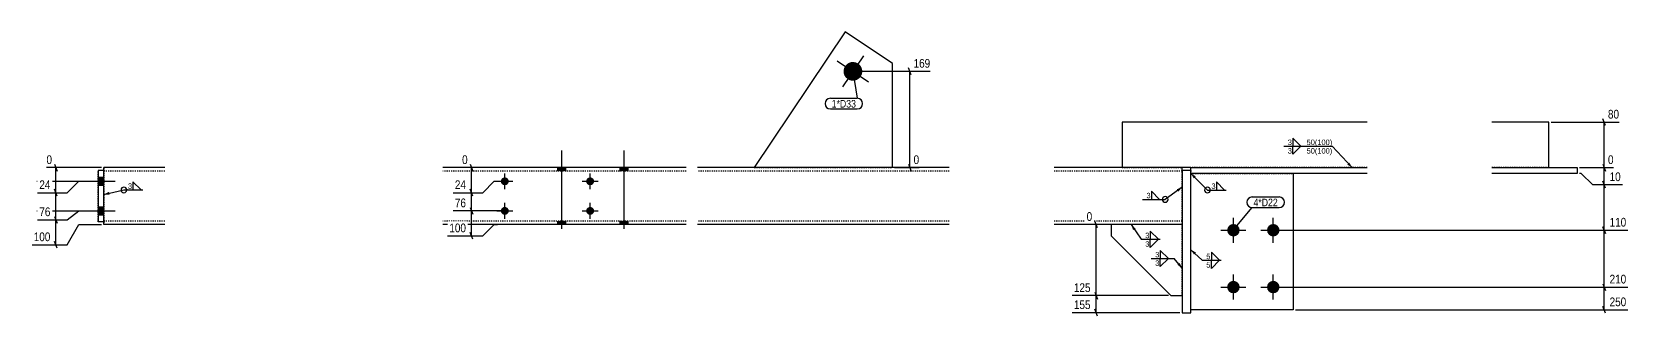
# Model space of a CAD drawing. Header units: millimetres. Extents: x 17 to 26524, y 3 to 509.
# Drawn here: x 13954 to 16760, y 10 to 509 of the extents above; entities that cross this region are included whole.
import ezdxf

# ---------------------------------------------------------------- set-up
doc = ezdxf.new("R2010")
doc.units = ezdxf.units.MM
doc.linetypes.add('DXK_LINE_DOT2', pattern=[3.9198, 1.9599, -1.9599])
for name, color, linetype in [('MÅLSÆTNING', 7, 'Continuous'), ('STÅL', 7, 'Continuous'), ('TEKST', 7, 'Continuous')]:
    doc.layers.add(name, color=color, linetype=linetype)
doc.styles.add('Arial Narrow', font='ARIALN.TTF', dxfattribs={"height": 0.2})

msp = doc.modelspace()

# ---------------------------------------------------------------- hatches: boundary and pattern name
at = {"layer": 'STÅL', "linetype": 'Continuous'}
for points in [[(15410.9, 430.8, -1), (15383.4, 449.1, -1)], [(14080.3, 239.6), (14080.3, 253.6), (14070.3, 253.6), (14070.3, 239.6)], [(14080.3, 239.6), (14080.3, 253.6), (14070.3, 253.6), (14070.3, 239.6)], [(14785.3, 253.6, -1), (14785.3, 239.6, -1)], [(14892.3, 270.6), (14878.3, 270.6), (14878.3, 264.6), (14892.3, 264.6)], [(14935.3, 253.6, -1), (14935.3, 239.6, -1)], [(15002.3, 270.6), (14988.3, 270.6), (14988.3, 264.6), (15002.3, 264.6)], [(14080.3, 187.6), (14080.3, 201.6), (14070.3, 201.6), (14070.3, 187.6)], [(14080.3, 187.6), (14080.3, 201.6), (14070.3, 201.6), (14070.3, 187.6)], [(14785.3, 201.6, -1), (14785.3, 187.6, -1)], [(14935.3, 201.6, -1), (14935.3, 187.6, -1)], [(14892.3, 176.6), (14878.3, 176.6), (14878.3, 170.6), (14892.3, 170.6)], [(15002.3, 176.6), (14988.3, 176.6), (14988.3, 170.6), (15002.3, 170.6)], [(16066, 171.6, -1), (16066, 149.6, -1)], [(16136, 171.6, -1), (16136, 149.6, -1)], [(16066, 71.6, -1), (16066, 49.6, -1)], [(16136, 71.6, -1), (16136, 49.6, -1)]]:
    msp.add_hatch(color=96, dxfattribs=at).paths.add_polyline_path(points)
at = {"layer": 'TEKST', "linetype": 'Continuous'}
for points in [[(15996.3, 251.8), (15991, 260.6), (15999.8, 255.3)], [(16269.6, 279.6), (16274.6, 270.6), (16266, 276.2)], [(14090.6, 223.2), (14080.3, 223.4), (14089.5, 228.1)], [(15966.4, 232.6), (15976, 236.4), (15969.3, 228.5)], [(15889.7, 160.9), (15886.1, 170.6), (15893.8, 163.8)], [(15996.7, 117.8), (15991, 126.4), (16000, 121.5)], [(15971.4, 103), (15976, 93.7), (15967.6, 99.8)]]:
    msp.add_hatch(color=3, dxfattribs=at).paths.add_polyline_path(points)

# ---------------------------------------------------------------- linework, layer by layer
at = {"layer": 'MÅLSÆTNING', "color": 7, "linetype": 'Continuous'}
for p, q in [((15401.2, 440), (15533.1, 440)), ((15499.4, 434), (15494.6, 446)), ((15497, 270.6), (15497, 440)), ((16624.3, 350.6), (16743.8, 350.6)), ((16719.9, 344.6), (16715.1, 356.6)), ((16717.5, 270.6), (16717.5, 350.6)), ((14076.3, 270.6), (13979.7, 270.6)), ((13993.9, 276.6), (13998.7, 264.6)), ((13996.3, 226.6), (13996.3, 270.6)), ((14771.9, 270.6), (14710.2, 270.6)), ((14724.3, 276.6), (14729.1, 264.6)), ((15470.5, 270.6), (15513.6, 270.6)), ((15494.6, 276.6), (15499.4, 264.6)), ((16674.3, 270.6), (16734.1, 270.6)), ((16674.3, 270.6), (16734.1, 270.6)), ((16677.5, 260.6), (16674.3, 260.6)), ((16677.5, 260.6), (16674.3, 260.6)), ((16697.5, 240.6), (16677.5, 260.6)), ((16697.5, 240.6), (16677.5, 260.6)), ((16715.1, 276.6), (16719.9, 264.6)), ((16715.1, 276.6), (16719.9, 264.6)), ((16717.5, 240.6), (16717.5, 270.6)), ((13964.1, 226.6), (14016.3, 226.6)), ((13964.1, 226.6), (14016.3, 226.6)), ((13998.7, 220.6), (13993.9, 232.6)), ((13998.7, 220.6), (13993.9, 232.6)), ((14016.3, 226.6), (14036.3, 246.6)), ((14016.3, 226.6), (14036.3, 246.6)), ((14036.3, 246.6), (14076.3, 246.6)), ((14036.3, 246.6), (14076.3, 246.6)), ((14746.7, 226.6), (14766.7, 246.6)), ((14746.7, 226.6), (14766.7, 246.6)), ((14766.7, 246.6), (14781.3, 246.6)), ((14766.7, 246.6), (14781.3, 246.6)), ((16749.6, 240.6), (16697.5, 240.6)), ((16749.6, 240.6), (16697.5, 240.6)), ((16719.9, 234.6), (16715.1, 246.6)), ((16719.9, 234.6), (16715.1, 246.6)), ((16717.5, 160.6), (16717.5, 240.6)), ((14724.3, 200.6), (14729.1, 188.6)), ((13964.1, 179), (14016.3, 179)), ((13993.9, 185), (13998.7, 173)), ((13996.3, 135), (13996.3, 179)), ((14016.3, 179), (14036.3, 194.6)), ((14016.3, 179), (14036.3, 194.6)), ((14016.3, 135), (14036.3, 170.6)), ((14036.3, 194.6), (14076.3, 194.6)), ((14036.3, 194.6), (14076.3, 194.6)), ((14036.3, 170.6), (14076.3, 170.6)), ((14781.3, 194.6), (14694.6, 194.6)), ((14726.7, 150.6), (14726.7, 194.6)), ((14746.7, 150.6), (14766.7, 170.6)), ((14766.7, 170.6), (14772.2, 170.6)), ((15847, 170.6), (15808, 170.6)), ((15826.9, 164.6), (15822.1, 176.6)), ((13998.7, 129), (13993.9, 141)), ((14684.8, 150.6), (14746.7, 150.6)), ((14729.1, 144.6), (14724.3, 156.6)), ((16140, 160.6), (16759.4, 160.6)), ((16140, 160.6), (16759.4, 160.6)), ((16715.1, 166.6), (16719.9, 154.6)), ((16719.9, 154.6), (16715.1, 166.6)), ((13954.4, 135), (14016.3, 135)), ((16140, 60.6), (16759.4, 60.6)), ((16715.1, 66.6), (16719.9, 54.6)), ((16717.5, 20.6), (16717.5, 60.6)), ((15952, 45.6), (15782.7, 45.6)), ((15822.1, 51.6), (15826.9, 39.6)), ((15824.5, 15.6), (15824.5, 45.6)), ((15972, 15.6), (15782.7, 15.6)), ((15826.9, 9.6), (15822.1, 21.6)), ((16175, 20.6), (16759.4, 20.6)), ((16719.9, 14.6), (16715.1, 26.6))]:
    msp.add_line(p, q, dxfattribs=at)
at = {"layer": 'STÅL', "color": 2, "linetype": 'Continuous'}
for p, q in [((15383.4, 509.3), (15223.8, 270.6)), ((15466.5, 453.7), (15383.4, 509.3)), ((15466.5, 270.6), (15466.5, 453.7)), ((16301, 350.6), (15870.3, 350.6)), ((15870.3, 350.6), (15870.3, 270.6)), ((16620.3, 350.6), (16520.3, 350.6)), ((16620.3, 270.6), (16620.3, 350.6)), ((14070.3, 265.6), (14070.3, 265.6)), ((14080.3, 265.6), (14070.3, 265.6)), ((14070.3, 265.6), (14070.3, 175.6)), ((14080.3, 265.6), (14080.3, 270.6)), ((14080.3, 270.6), (14080.3, 270.6)), ((14187.8, 270.6), (14080.3, 270.6)), ((14080.3, 175.6), (14080.3, 265.6)), ((15104.3, 270.6), (14676.3, 270.6)), ((15566.5, 270.6), (15123.8, 270.6)), ((15976, 270.6), (15751, 270.6)), ((15991, 270.6), (15976, 270.6)), ((15976, 269.7), (15976, 270.6)), ((15976, 265.6), (15976, 269.7)), ((15991, 265.6), (15976, 265.6)), ((15976, 265.6), (15976, 15.6)), ((15991, 265.6), (15991, 270.6)), ((15991, 270.6), (16301, 270.6)), ((15991, 15.6), (15991, 265.6)), ((16301, 260.6), (15991, 260.6)), ((16171, 260.6), (16171, 20.6)), ((16520.3, 270.6), (16670.3, 270.6)), ((16670.3, 260.6), (16520.3, 260.6)), ((16670.3, 270.6), (16670.3, 260.6)), ((14070.3, 175.6), (14070.3, 175.6)), ((14080.3, 175.6), (14070.3, 175.6)), ((14080.3, 175.6), (14080.3, 175.6)), ((14080.3, 174.1), (14080.3, 175.6)), ((14080.3, 171.5), (14080.3, 174.1)), ((14080.3, 170.6), (14080.3, 171.5)), ((14080.3, 170.6), (14080.3, 170.6)), ((14187.8, 170.6), (14080.3, 170.6)), ((15104.3, 170.6), (14676.3, 170.6)), ((15566.5, 170.6), (15123.8, 170.6)), ((15976, 170.6), (15751, 170.6)), ((15851, 170.6), (15851, 150.6)), ((15851, 150.6), (15956, 45.6)), ((15956, 45.6), (15976, 45.6)), ((15976, 15.6), (15991, 15.6)), ((16171, 20.6), (15991, 20.6))]:
    msp.add_line(p, q, dxfattribs=at)
at = {"layer": 'STÅL', "color": 96, "linetype": 'Continuous'}
for p, q in [((15369.7, 458.3), (15424.6, 421.6)), ((15415.5, 467.4), (15378.8, 412.5)), ((14885.3, 163.1), (14885.3, 300.6)), ((14995.3, 163.1), (14995.3, 300.6)), ((14070.3, 253.6), (14080.3, 253.6)), ((14070.3, 253.6), (14080.3, 253.6)), ((14785.3, 232.6), (14785.3, 260.6)), ((14878.3, 264.6), (14878.3, 270.6)), ((14892.3, 264.6), (14892.3, 270.6)), ((14935.3, 232.6), (14935.3, 260.6)), ((14988.3, 264.6), (14988.3, 270.6)), ((15002.3, 264.6), (15002.3, 270.6)), ((13962.8, 246.6), (14100.3, 246.6)), ((13962.8, 246.6), (14100.3, 246.6)), ((14070.3, 239.6), (14080.3, 239.6)), ((14070.3, 239.6), (14080.3, 239.6)), ((14771.3, 246.6), (14799.3, 246.6)), ((14921.3, 246.6), (14949.3, 246.6)), ((14070.3, 201.6), (14080.3, 201.6)), ((14070.3, 201.6), (14080.3, 201.6)), ((14785.3, 180.6), (14785.3, 208.6)), ((14935.3, 180.6), (14935.3, 208.6)), ((13962.8, 194.6), (14100.3, 194.6)), ((13962.8, 194.6), (14100.3, 194.6)), ((14070.3, 187.6), (14080.3, 187.6)), ((14070.3, 187.6), (14080.3, 187.6)), ((14771.3, 194.6), (14799.3, 194.6)), ((14878.3, 170.6), (14878.3, 176.6)), ((14892.3, 170.6), (14892.3, 176.6)), ((14921.3, 194.6), (14949.3, 194.6)), ((14988.3, 170.6), (14988.3, 176.6)), ((15002.3, 170.6), (15002.3, 176.6)), ((16066, 138.6), (16066, 182.6)), ((16136, 138.6), (16136, 182.6)), ((16044, 160.6), (16088, 160.6)), ((16114, 160.6), (16158, 160.6)), ((16044, 60.6), (16088, 60.6)), ((16066, 38.6), (16066, 82.6)), ((16114, 60.6), (16158, 60.6)), ((16136, 38.6), (16136, 82.6))]:
    msp.add_line(p, q, dxfattribs=at)
at = {"layer": 'STÅL', "color": 7, "linetype": 'DXK_LINE_DOT2'}
for p, q in [((14070.3, 175.6), (14070.3, 265.6)), ((14080.3, 270.6), (14080.3, 265.6)), ((14080.3, 270.6), (14080.3, 270.6)), ((14080.3, 265.6), (14080.3, 175.6)), ((14080.3, 264.6), (14080.3, 264.6)), ((14187.8, 264.6), (14080.3, 264.6)), ((15104.3, 264.6), (14676.3, 264.6)), ((15566.5, 264.6), (15123.8, 264.6)), ((15223.8, 270.6), (15466.5, 270.6)), ((15976, 264.6), (15751, 264.6)), ((15870.3, 270.6), (15976, 270.6)), ((15976, 170.6), (15976, 265.6)), ((16301, 270.6), (15991, 270.6)), ((15991, 265.6), (15991, 260.6)), ((15991, 20.6), (15991, 260.6)), ((15991, 260.6), (16171, 260.6)), ((16171, 260.6), (16171, 20.6)), ((16620.3, 270.6), (16520.3, 270.6)), ((14080.3, 176.6), (14080.3, 176.6)), ((14187.8, 176.6), (14080.3, 176.6)), ((14080.3, 175.6), (14080.3, 170.6)), ((14080.3, 170.6), (14080.3, 170.6)), ((15104.3, 176.6), (14676.3, 176.6)), ((15566.5, 176.6), (15123.8, 176.6)), ((15976, 176.6), (15751, 176.6)), ((15976, 170.6), (15851, 170.6)), ((15851, 170.6), (15851, 150.6)), ((15976, 45.6), (15976, 170.6))]:
    msp.add_line(p, q, dxfattribs=at)
at = {"layer": 'TEKST', "color": 3, "linetype": 'Continuous'}
for p, q in [((15976, 236.4), (15946.2, 214.8)), ((15976, 93.7), (15961.6, 110.9))]:
    msp.add_line(p, q, dxfattribs=at)
for start, end in [(90, 270), (270, 90)]:
    msp.add_arc((15946.2, 214.8), 5, start, end, dxfattribs=at)

# ---------------------------------------------------------------- wipeouts: each hides what was drawn before it
at = {"color": 0}
for points in [[(16168.4, 309.6), (16168.4, 321.2), (16160.7, 321.2), (16160.7, 309.6)], [(14129.6, 232.6), (14129.6, 244.2), (14122, 244.2), (14122, 232.6)], [(15920, 216), (15920, 227.6), (15912.3, 227.6), (15912.3, 216)], [(16034.2, 232.5), (16034.2, 244.1), (16026.5, 244.1), (16026.5, 232.5)], [(16144, 202.7), (16144, 216.7), (16101.3, 216.7), (16101.3, 202.7)], [(16025.2, 109), (16025.2, 120.6), (16017.5, 120.6), (16017.5, 109)]]:
    msp.add_wipeout(points, dxfattribs=at).dxf.layer = 'TEKST'

# ---------------------------------------------------------------- next in the draw order: linework, layer by layer
at = {"layer": 'TEKST', "color": 3, "linetype": 'Continuous'}
for p, q in [((16184.7, 308.4), (16170.4, 322.6)), ((16170.4, 322.6), (16170.4, 308.4)), ((16170.4, 308.4), (16184.7, 308.4)), ((15991, 260.6), (16020.3, 231.3)), ((14080.3, 223.4), (14115.8, 231.4)), ((14115.8, 231.4), (14148.8, 231.4)), ((14146, 231.4), (14131.7, 245.7)), ((14131.7, 245.7), (14131.7, 231.4)), ((14131.7, 231.4), (14146, 231.4)), ((15936.3, 214.8), (15922, 229.1)), ((15922, 229.1), (15922, 214.8)), ((16020.3, 231.3), (16053.4, 231.3)), ((16050.5, 231.3), (16036.2, 245.5)), ((16036.2, 245.5), (16036.2, 231.3)), ((16036.2, 231.3), (16050.5, 231.3)), ((15906.1, 214.8), (15946.2, 214.8)), ((15922, 214.8), (15936.3, 214.8)), ((16041.5, 107.8), (16027.2, 122.1)), ((16027.2, 122.1), (16027.2, 107.8)), ((16027.2, 107.8), (16041.5, 107.8))]:
    msp.add_line(p, q, dxfattribs=at)
for centre, start, end in [((14115.8, 231.4), 90, 270), ((14115.8, 231.4), 270, 90), ((16020.3, 231.3), 90, 270), ((16020.3, 231.3), 270, 90)]:
    msp.add_arc(centre, 5, start, end, dxfattribs=at)

# ---------------------------------------------------------------- next in the draw order: texts
at = {"layer": 'TEKST', "color": 3, "style": 'Arial Narrow'}
for p in [(14122.8, 233.4), (15913.1, 216.8), (16027.3, 233.3)]:
    msp.add_text('3', height=9.54, dxfattribs=at).set_placement(p)

# ---------------------------------------------------------------- next in the draw order: wipeouts: each hides what was drawn before it
at = {"color": 0, "linetype": 'Continuous'}
for points in [[(15536.3, 443.2), (15536.3, 465.6), (15500.6, 465.6), (15500.6, 443.2)], [(16747, 353.8), (16747, 376.2), (16721.1, 376.2), (16721.1, 353.8)], [(13992.7, 273.8), (13992.7, 296.2), (13976.5, 296.2), (13976.5, 273.8)], [(15516.8, 273.8), (15516.8, 296.2), (15500.6, 296.2), (15500.6, 273.8)], [(16737.3, 273.8), (16737.3, 296.2), (16721.1, 296.2), (16721.1, 273.8)], [(13989.8, 182.2), (13989.8, 204.6), (13963.9, 204.6), (13963.9, 182.2)], [(14720.2, 197.8), (14720.2, 220.2), (14694.3, 220.2), (14694.3, 197.8)], [(14720.2, 153.8), (14720.2, 176.2), (14684.6, 176.2), (14684.6, 153.8)], [(13989.8, 138.2), (13989.8, 160.6), (13954.1, 160.6), (13954.1, 138.2)], [(16759.7, 63.8), (16759.7, 86.2), (16724, 86.2), (16724, 63.8)], [(15818, 48.8), (15818, 71.2), (15782.4, 71.2), (15782.4, 48.8)], [(16759.7, 23.8), (16759.7, 46.2), (16724, 46.2), (16724, 23.8)]]:
    msp.add_wipeout(points, dxfattribs=at).dxf.layer = 'MÅLSÆTNING'
at = {"color": 0}
for points in [[(15402.5, 376.2), (15402.5, 390.2), (15359.9, 390.2), (15359.9, 376.2)], [(16144, 202.7), (16144, 216.7), (16101.3, 216.7), (16101.3, 202.7)], [(15917.9, 145.9), (15917.9, 157.5), (15910.2, 157.5), (15910.2, 145.9)]]:
    msp.add_wipeout(points, dxfattribs=at).dxf.layer = 'TEKST'

# ---------------------------------------------------------------- next in the draw order: linework, layer by layer
at = {"layer": 'MÅLSÆTNING', "color": 7, "linetype": 'Continuous'}
for p, q in [((14726.7, 226.6), (14726.7, 270.6)), ((13996.3, 179), (13996.3, 226.6)), ((14694.6, 226.6), (14746.7, 226.6)), ((14694.6, 226.6), (14746.7, 226.6)), ((14729.1, 220.6), (14724.3, 232.6)), ((14729.1, 220.6), (14724.3, 232.6)), ((14726.7, 194.6), (14726.7, 226.6)), ((14724.3, 200.6), (14729.1, 188.6)), ((13964.1, 179), (14016.3, 179)), ((13993.9, 185), (13998.7, 173)), ((14781.3, 194.6), (14694.6, 194.6)), ((16717.5, 60.6), (16717.5, 160.6)), ((16140, 60.6), (16759.4, 60.6)), ((16715.1, 66.6), (16719.9, 54.6))]:
    msp.add_line(p, q, dxfattribs=at)
at = {"layer": 'TEKST', "color": 7, "linetype": 'Continuous'}
for p, q in [((16066, 161.4), (16098.9, 200.3)), ((16098.9, 219.1), (16146.4, 219.1)), ((16098.9, 200.3), (16146.4, 200.3))]:
    msp.add_line(p, q, dxfattribs=at)
at = {"layer": 'TEKST', "color": 3, "linetype": 'Continuous'}
for p, q in [((15934.2, 144.7), (15919.9, 159)), ((15919.9, 159), (15919.9, 144.7)), ((15919.9, 144.7), (15934.2, 144.7))]:
    msp.add_line(p, q, dxfattribs=at)
at = {"layer": 'TEKST', "color": 7, "linetype": 'Continuous'}
for centre, start, end in [((16098.9, 209.7), 90, 270), ((16146.4, 209.7), 270, 90)]:
    msp.add_arc(centre, 9.4, start, end, dxfattribs=at)

# ---------------------------------------------------------------- next in the draw order: texts
at = {"layer": 'MÅLSÆTNING', "color": 3, "linetype": 'Continuous', "style": 'Arial Narrow'}
for s, height, p in [('169', 15.27, (15503.8, 446.4)), ('80', 15.27, (16724.3, 357)), ('0', 15.3, (13979.7, 277)), ('0', 15.3, (15503.8, 277)), ('0', 15.3, (16724.3, 277)), ('76', 15.27, (13967.1, 185.4)), ('76', 15.27, (14697.5, 201)), ('100', 15.27, (14687.8, 157)), ('100', 15.27, (13957.3, 141.4)), ('210', 15.27, (16727.2, 67)), ('250', 15.27, (16727.2, 27))]:
    msp.add_text(s, height=height, dxfattribs=at).set_placement(p)
at = {"layer": 'TEKST', "color": 3, "style": 'Arial Narrow'}
msp.add_text('4*D22', height=13.36, dxfattribs=at).set_placement((16101.3, 202.7))

# ---------------------------------------------------------------- next in the draw order: wipeouts: each hides what was drawn before it
at = {"color": 0, "linetype": 'Continuous'}
for points, layer in [([(15818, 18.8), (15818, 41.2), (15782.4, 41.2), (15782.4, 18.8)], 'MÅLSÆTNING'), ([(16233.1, 309.6), (16233.1, 321.2), (16193.8, 321.2), (16193.8, 309.6)], 'TEKST'), ([(16168.4, 294.6), (16168.4, 306.2), (16160.7, 306.2), (16160.7, 294.6)], 'TEKST'), ([(16025.2, 94), (16025.2, 105.6), (16017.5, 105.6), (16017.5, 94)], 'TEKST')]:
    msp.add_wipeout(points, dxfattribs=at).dxf.layer = layer
at = {"color": 0}
msp.add_wipeout([(15402.5, 376.2), (15402.5, 390.2), (15359.9, 390.2), (15359.9, 376.2)], dxfattribs=at).dxf.layer = 'TEKST'

# ---------------------------------------------------------------- next in the draw order: linework, layer by layer
at = {"layer": 'MÅLSÆTNING', "color": 7, "linetype": 'Continuous'}
for p, q in [((15824.5, 45.6), (15824.5, 170.6)), ((15952, 45.6), (15782.7, 45.6)), ((15822.1, 51.6), (15826.9, 39.6))]:
    msp.add_line(p, q, dxfattribs=at)
at = {"layer": 'TEKST', "color": 7, "linetype": 'Continuous'}
for p, q in [((15397.2, 440), (15404.9, 392.6)), ((15357.5, 392.6), (15404.9, 392.6)), ((15357.5, 373.8), (15404.9, 373.8))]:
    msp.add_line(p, q, dxfattribs=at)
at = {"layer": 'TEKST', "color": 3, "linetype": 'Continuous'}
for p, q in [((16170.4, 308.4), (16184.7, 308.4)), ((16184.7, 308.4), (16170.4, 294.1)), ((16170.4, 294.1), (16170.4, 308.4)), ((15991, 126.4), (16011.3, 107.8)), ((16011.3, 107.8), (16044.4, 107.8)), ((16027.2, 107.8), (16041.5, 107.8)), ((16041.5, 107.8), (16027.2, 93.5)), ((16027.2, 93.5), (16027.2, 107.8))]:
    msp.add_line(p, q, dxfattribs=at)
at = {"layer": 'TEKST', "color": 7, "linetype": 'Continuous'}
for centre, start, end in [((15357.5, 383.2), 90, 270), ((15404.9, 383.2), 270, 90)]:
    msp.add_arc(centre, 9.4, start, end, dxfattribs=at)

# ---------------------------------------------------------------- next in the draw order: texts
at = {"layer": 'MÅLSÆTNING', "color": 3, "linetype": 'Continuous', "style": 'Arial Narrow'}
for s, p in [('125', (15785.6, 52)), ('155', (15785.6, 22))]:
    msp.add_text(s, height=15.27, dxfattribs=at).set_placement(p)
at = {"layer": 'TEKST', "color": 3, "style": 'Arial Narrow'}
for s, height, p in [('1*D33', 13.36, (15359.9, 376.2)), ('3', 9.54, (16161.5, 310.4)), ('5', 9.54, (16018.3, 109.8))]:
    msp.add_text(s, height=height, dxfattribs=at).set_placement(p)
at = {"layer": 'TEKST', "color": 3, "linetype": 'Continuous', "style": 'Arial Narrow'}
for s, p in [('3', (16161.5, 295.4)), ('5', (16018.3, 94.8))]:
    msp.add_text(s, height=9.54, dxfattribs=at).set_placement(p)

# ---------------------------------------------------------------- next in the draw order: wipeouts: each hides what was drawn before it
at = {"color": 0, "linetype": 'Continuous'}
for points, layer in [([(14723.1, 273.8), (14723.1, 296.2), (14707, 296.2), (14707, 273.8)], 'MÅLSÆTNING'), ([(16749.9, 243.8), (16749.9, 266.2), (16724, 266.2), (16724, 243.8)], 'MÅLSÆTNING'), ([(13989.8, 229.8), (13989.8, 252.2), (13963.9, 252.2), (13963.9, 229.8)], 'MÅLSÆTNING'), ([(14720.2, 229.8), (14720.2, 252.2), (14694.3, 252.2), (14694.3, 229.8)], 'MÅLSÆTNING'), ([(16759.7, 163.8), (16759.7, 186.2), (16724, 186.2), (16724, 163.8)], 'MÅLSÆTNING'), ([(15917.9, 130.9), (15917.9, 142.5), (15910.2, 142.5), (15910.2, 130.9)], 'TEKST')]:
    msp.add_wipeout(points, dxfattribs=at).dxf.layer = layer

# ---------------------------------------------------------------- next in the draw order: linework, layer by layer
at = {"layer": 'TEKST', "color": 3, "linetype": 'Continuous'}
for p, q in [((15886.1, 170.6), (15904, 144.7)), ((15904, 144.7), (15937.1, 144.7)), ((15919.9, 144.7), (15934.2, 144.7)), ((15934.2, 144.7), (15919.9, 130.4)), ((15919.9, 130.4), (15919.9, 144.7))]:
    msp.add_line(p, q, dxfattribs=at)

# ---------------------------------------------------------------- next in the draw order: texts
at = {"layer": 'MÅLSÆTNING', "color": 3, "linetype": 'Continuous', "style": 'Arial Narrow'}
for s, height, p in [('0', 15.3, (14710.2, 277)), ('10', 15.27, (16727.2, 247)), ('24', 15.27, (13967.1, 233)), ('24', 15.27, (14697.5, 233)), ('110', 15.27, (16727.2, 167))]:
    msp.add_text(s, height=height, dxfattribs=at).set_placement(p)
at = {"layer": 'TEKST', "color": 3, "style": 'Arial Narrow'}
msp.add_text('3', height=9.54, dxfattribs=at).set_placement((15911, 146.7))
at = {"layer": 'TEKST', "color": 3, "linetype": 'Continuous', "style": 'Arial Narrow'}
msp.add_text('3', height=9.54, dxfattribs=at).set_placement((15911, 131.7))

# ---------------------------------------------------------------- next in the draw order: wipeouts: each hides what was drawn before it
at = {"color": 0, "linetype": 'Continuous'}
for points, layer in [([(15820.9, 173.8), (15820.9, 196.2), (15804.8, 196.2), (15804.8, 173.8)], 'MÅLSÆTNING'), ([(16233.1, 294.6), (16233.1, 306.2), (16193.8, 306.2), (16193.8, 294.6)], 'TEKST')]:
    msp.add_wipeout(points, dxfattribs=at).dxf.layer = layer

# ---------------------------------------------------------------- next in the draw order: linework, layer by layer
at = {"layer": 'TEKST', "color": 3, "linetype": 'Continuous'}
for p in [(16154.5, 308.4), (16274.6, 270.6)]:
    msp.add_line(p, (16239.3, 308.4), dxfattribs=at)

# ---------------------------------------------------------------- next in the draw order: texts
at = {"layer": 'MÅLSÆTNING', "color": 3, "linetype": 'Continuous', "style": 'Arial Narrow'}
msp.add_text('0', height=15.3, dxfattribs=at).set_placement((15808, 177))
at = {"layer": 'TEKST', "color": 3, "linetype": 'Continuous', "style": 'Arial Narrow'}
for p in [(16194.6, 310.4), (16194.6, 295.4)]:
    msp.add_text('50(100)', height=9.54, dxfattribs=at).set_placement(p)

# ---------------------------------------------------------------- next in the draw order: wipeouts: each hides what was drawn before it
at = {"color": 0}
msp.add_wipeout([(15935.4, 112.1), (15935.4, 123.7), (15927.7, 123.7), (15927.7, 112.1)], dxfattribs=at).dxf.layer = 'TEKST'

# ---------------------------------------------------------------- next in the draw order: linework, layer by layer
at = {"layer": 'TEKST', "color": 3, "linetype": 'Continuous'}
for p, q in [((15951.7, 110.9), (15937.4, 125.2)), ((15937.4, 125.2), (15937.4, 110.9)), ((15937.4, 110.9), (15951.7, 110.9))]:
    msp.add_line(p, q, dxfattribs=at)

# ---------------------------------------------------------------- next in the draw order: wipeouts: each hides what was drawn before it
at = {"color": 0, "linetype": 'Continuous'}
msp.add_wipeout([(15935.4, 97.1), (15935.4, 108.7), (15927.7, 108.7), (15927.7, 97.1)], dxfattribs=at).dxf.layer = 'TEKST'

# ---------------------------------------------------------------- next in the draw order: linework, layer by layer
at = {"layer": 'TEKST', "color": 3, "linetype": 'Continuous'}
for p, q in [((15921.5, 110.9), (15961.6, 110.9)), ((15937.4, 110.9), (15951.7, 110.9)), ((15951.7, 110.9), (15937.4, 96.6)), ((15937.4, 96.6), (15937.4, 110.9))]:
    msp.add_line(p, q, dxfattribs=at)

# ---------------------------------------------------------------- next in the draw order: texts
at = {"layer": 'TEKST', "color": 3, "style": 'Arial Narrow'}
msp.add_text('3', height=9.54, dxfattribs=at).set_placement((15928.5, 112.9))
at = {"layer": 'TEKST', "color": 3, "linetype": 'Continuous', "style": 'Arial Narrow'}
msp.add_text('3', height=9.54, dxfattribs=at).set_placement((15928.5, 97.9))

doc.saveas('drawing.dxf')
